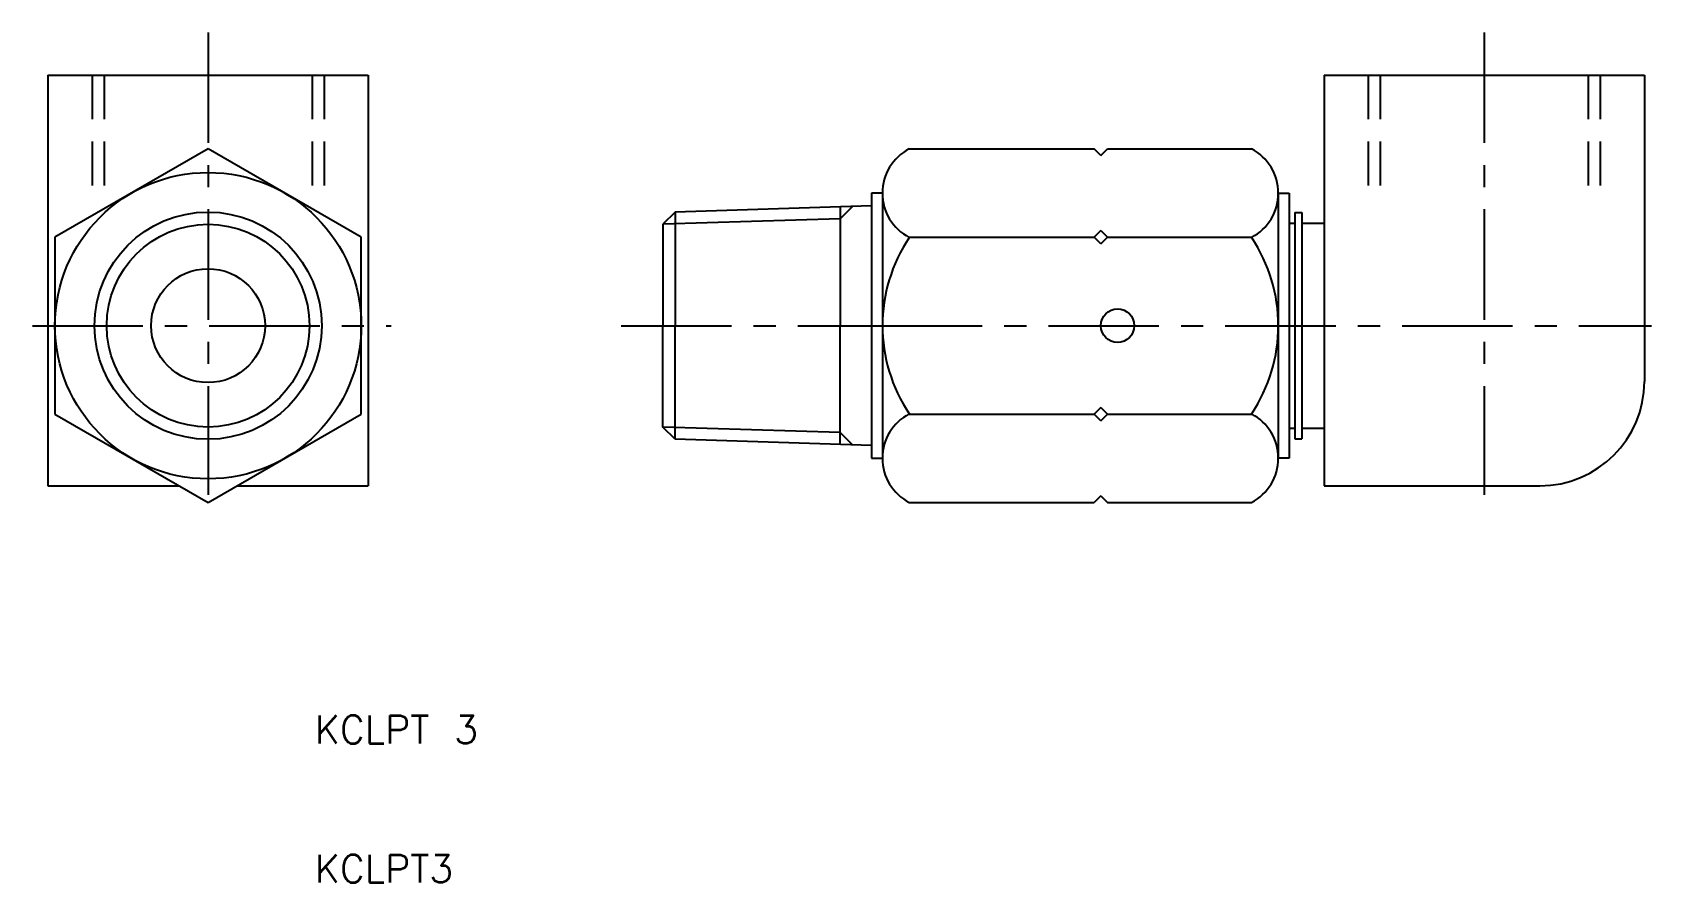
# Model space of a CAD drawing. Extents: x -10 to 106, y 10 to 71.
import ezdxf

# ---------------------------------------------------------------- set-up
doc = ezdxf.new("R2010")
doc.units = 0
doc.header["$LTSCALE"] = 0.25
doc.linetypes.add('CENTER', pattern=[50.8, 31.75, -6.35, 6.35, -6.35])
doc.linetypes.add('DASHED', pattern=[19.05, 12.7, -6.35])
doc.layers.get('0').update_dxf_attribs({"linetype": 'CONTINUOUS'})
doc.layers.add('CENTER', color=1, linetype='CENTER')
doc.styles.get("Standard").update_dxf_attribs({"font": 'txt.shx', "bigfont": 'extfont.shx'})

msp = doc.modelspace()

# ---------------------------------------------------------------- linework, layer by layer
for p, q in [((-9.16, 68), (-9.16, 38.5)), ((-9.16, 68), (13.84, 68)), ((13.84, 68), (13.84, 38.5)), ((82.5, 68), (82.5, 38.5)), ((82.5, 68), (105.5, 68)), ((105.5, 68), (105.5, 46)), ((2.34, 62.7), (-8.66, 56.35)), ((13.34, 56.35), (2.34, 62.7)), ((52.7, 62.7), (65.98, 62.7)), ((66.46, 62.22), (65.98, 62.7)), ((66.46, 62.22), (66.94, 62.7)), ((66.94, 62.7), (77.28, 62.7)), ((50, 59.52), (50, 40.48)), ((50.77, 59.52), (50, 59.52)), ((50.77, 59.52), (50.77, 40.48)), ((79.21, 59.52), (79.21, 40.48)), ((79.21, 59.52), (79.98, 59.52)), ((79.98, 59.52), (79.98, 40.48)), ((35.88, 58.16), (35, 57.28)), ((50, 58.6), (35.88, 58.16)), ((35.88, 58.16), (35.88, 50)), ((47.75, 58.53), (47.75, 50)), ((35, 57.28), (35, 50)), ((79.98, 57.35), (80.39, 57.35)), ((80.39, 58.12), (80.39, 41.88)), ((80.39, 58.12), (80.89, 58.12)), ((80.89, 58.12), (80.89, 41.88)), ((80.89, 57.35), (82.5, 57.35)), ((-8.66, 56.35), (-8.66, 43.65)), ((13.34, 43.65), (13.34, 56.35)), ((52.7, 56.35), (65.98, 56.35)), ((66.46, 56.83), (65.98, 56.35)), ((66.46, 55.87), (65.98, 56.35)), ((66.46, 56.83), (66.94, 56.35)), ((66.46, 55.87), (66.94, 56.35)), ((66.94, 56.35), (77.28, 56.35)), ((35, 42.72), (35, 50)), ((35.88, 41.84), (35.88, 50)), ((47.75, 41.47), (47.75, 50)), ((-8.66, 43.65), (2.34, 37.3)), ((2.34, 37.3), (13.34, 43.65)), ((52.7, 43.65), (65.98, 43.65)), ((66.46, 44.13), (65.98, 43.65)), ((66.46, 43.17), (65.98, 43.65)), ((66.46, 44.13), (66.94, 43.65)), ((66.46, 43.17), (66.94, 43.65)), ((66.94, 43.65), (77.28, 43.65)), ((35.88, 41.84), (35, 42.72)), ((79.98, 42.65), (80.39, 42.65)), ((80.39, 41.88), (80.89, 41.88)), ((80.89, 42.65), (82.5, 42.65)), ((50, 41.4), (35.88, 41.84)), ((50, 40.48), (50.77, 40.48)), ((79.98, 40.48), (79.21, 40.48)), ((-9.16, 38.5), (0.26, 38.5)), ((4.43, 38.5), (13.84, 38.5)), ((82.5, 38.5), (98, 38.5)), ((52.7, 37.3), (65.98, 37.3)), ((66.46, 37.78), (65.98, 37.3)), ((66.46, 37.78), (66.94, 37.3)), ((66.94, 37.3), (77.28, 37.3))]:
    msp.add_line(p, q)
at = {"color": 3, "linetype": 'DASHED'}
for p, q in [((-5.99, 68), (-5.99, 60)), ((-5.13, 68), (-5.13, 60)), ((9.82, 68), (9.82, 60)), ((10.68, 68), (10.68, 60)), ((85.67, 68), (85.67, 60)), ((86.53, 68), (86.53, 60)), ((101.47, 68), (101.47, 60)), ((102.33, 68), (102.33, 60))]:
    msp.add_line(p, q, dxfattribs=at)
at = {"color": 3}
for p, q in [((48.63, 58.56), (47.75, 57.67)), ((47.75, 57.67), (35, 57.28)), ((47.75, 42.33), (35, 42.72)), ((48.63, 41.44), (47.75, 42.33))]:
    msp.add_line(p, q, dxfattribs=at)
for centre, radius in [((2.34, 50), 11), ((2.34, 50), 8.16), ((2.34, 50), 4.09), ((67.66, 50), 1.2)]:
    msp.add_circle(centre, radius)
msp.add_circle((2.34, 50), 7.28, dxfattribs=at)
for centre, radius, start, end in [((54.35, 59.52), 3.58, 117.4231, 242.5769), ((75.63, 59.52), 3.58, 297.4231, 62.5769), ((62.19, 50), 11.41, 146.1954, 213.8046), ((67.8, 50), 11.41, 326.1954, 33.8046), ((98, 46), 7.5, 270, 0), ((54.35, 40.48), 3.58, 117.4231, 242.5769), ((75.63, 40.48), 3.58, 297.4231, 62.5769)]:
    msp.add_arc(centre, radius, start, end)
at = {"layer": 'CENTER', "color": 1, "linetype": 'CENTER'}
for p, q in [((2.34, 71.06), (2.34, 37.85)), ((94, 71.06), (94, 37.85)), ((-10.28, 50), (15.48, 50)), ((32, 50), (50, 50)), ((50, 50), (106.02, 50))]:
    msp.add_line(p, q, dxfattribs=at)

# ---------------------------------------------------------------- texts
for s, p in [('KCLPT 3', (10, 20)), ('KCLPT3', (10, 10))]:
    msp.add_text(s, height=2).set_placement(p)

doc.saveas('drawing.dxf')
